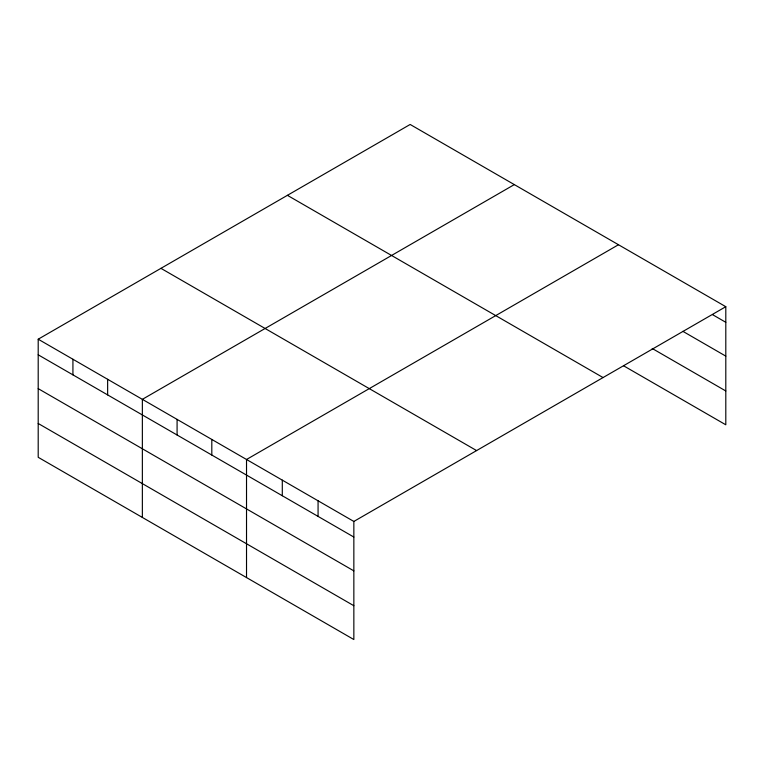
<?xml version="1.0" encoding="UTF-8"?>
<svg xmlns="http://www.w3.org/2000/svg" width="764" height="764" viewBox="0 0 764 764"><rect width="100%" height="100%" fill="white"/><g stroke="black" fill="none" stroke-linecap="round" stroke-linejoin="round"><path stroke-width="1.15" d="M725.8 306.698L410.153 124.465L38.2 339.206L38.2 457.302L353.847 639.535L353.847 521.449L725.8 306.698L725.8 424.794L623.586 365.784M514.315 184.602L142.362 399.343L142.362 517.438M618.477 244.738L246.524 459.489L246.524 577.574M712.516 314.634L725.8 322.303M682.873 331.337L725.8 356.129M652.208 348.479L725.8 390.967M287.407 195.326L603.054 377.569M160.946 268.345L476.593 450.579M38.2 339.206L353.847 521.449M38.2 354.811L353.847 537.054M38.2 388.637L353.847 570.87M38.2 423.476L353.847 605.718M318.072 500.792L318.072 516.397M282.298 480.136L282.298 495.74M211.809 439.443L211.809 455.048M177.086 419.398L177.086 435.002M107.638 379.297L107.638 394.902M72.924 359.252L72.924 374.857"/></g></svg>
